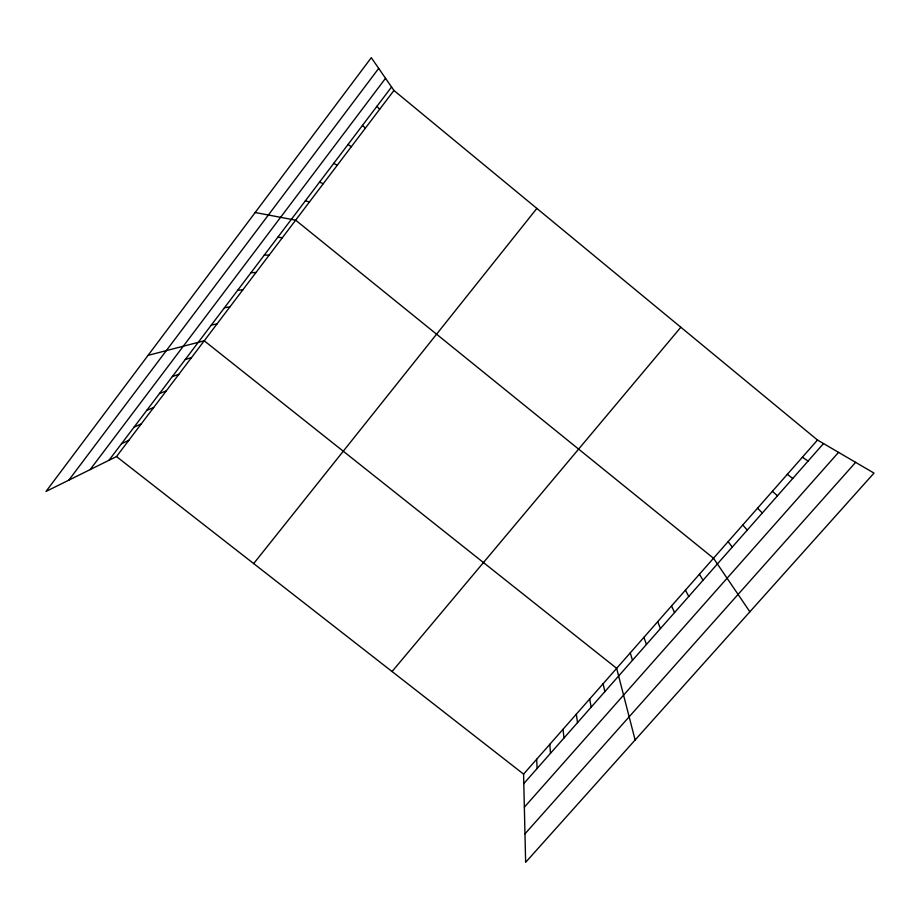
<?xml version="1.0" encoding="UTF-8"?>
<svg xmlns="http://www.w3.org/2000/svg" width="920" height="920" viewBox="0 0 920 920"><rect width="100%" height="100%" fill="white"/><g stroke="black" fill="none" stroke-linecap="round" stroke-linejoin="round"><path stroke-width="1.38" d="M68.85 480.136L378.695 68.39M90.148 469.602L385.537 78.303M108.962 460.299L391.541 87.009M116.495 456.573L393.933 90.471L371.3 57.672L46 491.441L116.495 456.573L523.583 774.122L525.63 862.327L874 473.098L817.5 440.036L393.933 90.471M253.678 563.58L536.854 208.426M392.058 671.519L680.834 327.255M523.583 774.122L817.5 440.036M523.802 783.598L823.515 443.555M524.354 807.196L838.545 452.352M524.975 833.842L855.623 462.346M121.486 443.739L128.811 440.312M134.09 427.098L141.197 423.97M146.774 410.343L153.651 407.525M159.517 393.495L166.186 390.988M172.35 376.556L178.79 374.359M185.254 359.501L191.475 357.627M148.051 355.361L204.228 340.803L616.653 668.334L635.122 739.979M211.301 325.093L217.051 323.874M224.445 307.74L229.954 306.843M237.659 290.283L242.937 289.719M250.964 272.711L256.002 272.481M264.339 255.035L269.135 255.15M277.805 237.256L282.348 237.716M255.185 212.508L295.642 220.179L713.506 558.245L749.869 611.777M305.382 200.813L309.419 201.986M319.516 182.148L323.288 183.689M333.741 163.357L337.237 165.278M802.378 457.228L808.07 461.069M348.047 144.451L351.279 146.751M787.336 474.317L792.718 478.492M772.386 491.315L777.469 495.788M362.457 125.43L365.401 128.11M757.539 508.197L762.312 512.992M742.773 524.975L747.247 530.081M376.947 106.283L379.626 109.353M728.099 541.661L732.274 547.066M699.43 574.241L703.029 580.244M685.434 590.145L688.758 596.436M671.519 605.969L674.567 612.536M657.685 621.69L660.456 628.544M643.931 637.33L646.438 644.46M630.257 652.878L632.488 660.272M603.129 683.698L604.854 691.644M589.685 698.981L591.146 707.192M576.311 714.184L577.518 722.648M563.017 729.295L563.983 738.012M549.803 744.314L550.505 753.296M536.659 759.264L537.119 768.487"/></g></svg>
